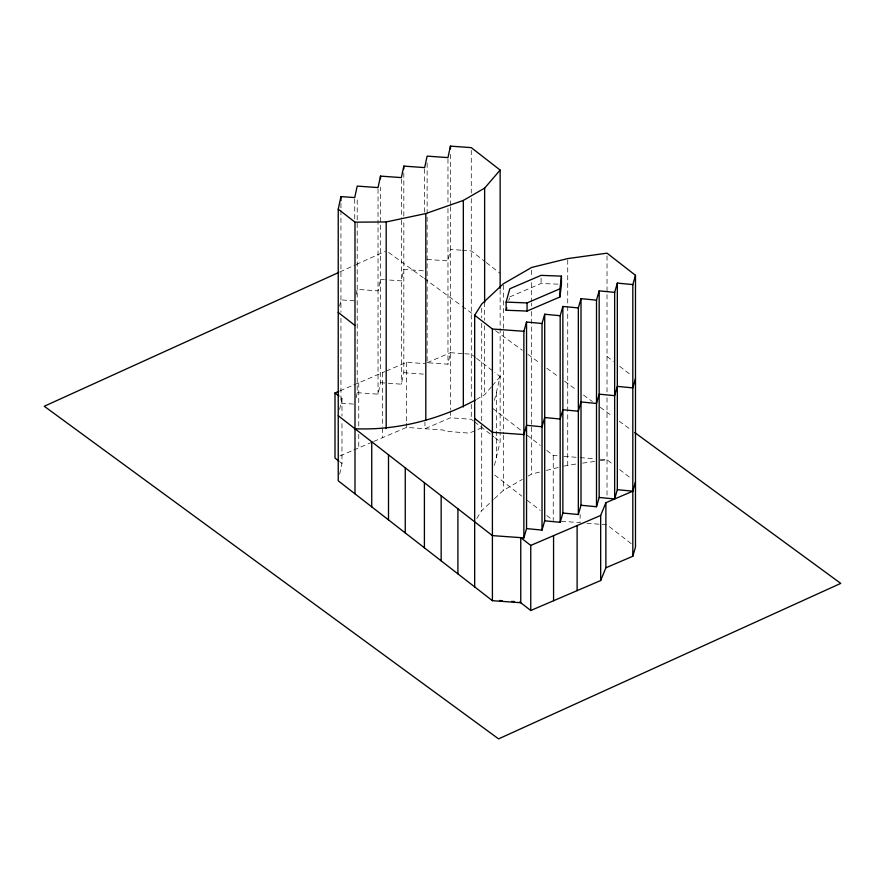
<?xml version="1.0" encoding="UTF-8"?>
<svg xmlns="http://www.w3.org/2000/svg" width="885" height="885" viewBox="0 0 885 885"><rect width="100%" height="100%" fill="white"/><g stroke="black" fill="none" stroke-linecap="round" stroke-linejoin="round"><path stroke-width="0.66" stroke-dasharray="4.42 3.32" d="M339.597 306.155L340.946 299.882L354.73 300.878M356.113 294.495L357.208 289.384L378.039 290.877L380.517 279.394L384.422 279.671M339.597 409.456L341.975 398.416L339.984 396.856M339.674 474.15L341.975 463.486L341.975 421.459M356.113 397.785L357.208 392.674L357.208 197.112M357.208 392.674L378.039 394.179L380.517 382.685L380.517 187.122M388.338 383.249L401.347 384.178L403.826 372.696L403.826 219.823M427.134 163.006L427.134 362.706L447.965 364.2L450.443 352.717L463.463 353.646M494.449 400.374L500.136 376.645L494.792 372.497M494.449 465.455L500.136 441.726L500.136 432.234M508.798 300.535L509.472 298.112M476.783 518.455L481.717 510.634L493.52 499.582M476.351 399.489L484.637 394.71L491.529 386.679M492.392 385.683L500.136 376.645M494.505 498.664L503.355 490.378L522.238 479.471M528.135 476.064L531.686 474.028L539.695 472.059M339.873 271.938L354.974 265.08M356.224 264.504L385.163 251.362M509.804 296.906L541.089 283.488L561.444 284.284M339.995 390.838L352.495 385.484M353.757 384.942L385.041 371.534M386.302 370.992L406.536 362.319L424.955 363.635M427.134 362.706L450.443 352.717M339.995 455.919L352.495 450.553M353.757 450.022L372.508 441.98M373.758 441.449L406.536 427.4L443.363 430.044L444.845 431.194L469.304 433.141L482.059 427.676M473.431 420.961L471.274 419.291L450.443 417.786L424.955 428.716L424.955 421.935M546.366 470.411L558.38 467.468M563.723 466.152L575.858 464.05M582.629 463.12L594.831 461.439M600.251 460.698L607.022 459.769L613.349 464.68M460.864 250.167L450.443 249.415L447.965 260.909L427.134 259.416M462.158 250.256L471.274 250.92L485.168 261.717M423.362 270.81L403.826 269.405L401.347 280.888L385.727 279.771M464.769 353.746L471.274 354.21L475.555 357.529M403.826 372.696L423.362 374.101M380.517 382.685L387.033 383.15M353.358 404.069L340.946 403.173L340.946 317.781M546.742 450.421L553.247 455.476L558.623 455.897M563.999 456.328L576.102 457.291M580.129 457.622L594.919 458.795M600.307 459.226L607.022 459.769M561.311 521.199L580.129 522.692L580.129 514.561M586.855 523.234L607.022 524.838L631.27 543.7M388.648 252.413L423.163 277.691M424.28 278.51L461.03 305.402M462.136 306.221L473.276 314.374M495.545 330.68L522.272 350.239M527.836 354.321L540.093 363.292M546.775 368.182L559.021 377.143M564.586 381.225L576.832 390.185M583.514 395.086L592.43 401.602M600.218 407.31L612.475 416.282M619.157 421.172L631.403 430.132M486.241 262.557L500.136 273.354M607.022 356.467L613.349 361.39M619.677 366.313L631.27 375.328M476.617 358.37L493.719 371.667M619.677 469.603L631.27 478.619M492.558 408.284L521.818 431.039M527.239 435.243L540.237 445.354M474.515 421.802L493.753 436.77M494.815 437.599L500.136 441.726M494.726 475.046L521.818 496.109M527.239 500.324L540.237 510.435M546.742 515.49L552.163 519.705M339.984 461.937L341.975 463.486M607.022 255.931L607.022 392.276M607.022 397.785L607.022 496.374M567.728 259.958L567.728 465.167M553.247 455.476L553.247 520.546M541.089 278.067L541.089 283.488M531.686 270.19L531.686 277.082M531.686 282.592L531.686 301.873M531.686 303.245L531.686 306M531.686 311.509L531.686 425.818M531.686 427.201L531.686 474.028M503.355 285.169L503.355 433.904M503.355 435.287L503.355 490.378M500.136 289.882L500.136 327.074M500.136 328.446L500.136 430.884M496.352 392.464L496.352 457.545M484.637 302.438L484.637 320.337M484.637 325.846L484.637 394.71M481.717 308.179L481.717 317.826M481.717 323.335L481.717 423.871M481.717 425.242L481.717 510.634M471.274 150.373L471.274 193.074M471.274 198.583L471.274 398.947M471.274 404.379L471.274 419.291M450.443 154.388L450.443 205.342M450.443 206.725L450.443 409.655M450.443 411.005L450.443 417.786M447.965 158.99L447.965 203.063M447.965 208.572L447.965 364.2M424.656 168.98L424.656 213.053M406.536 362.319L406.536 421.968M406.536 423.329L406.536 427.4M403.826 172.995L403.826 218.44M401.347 178.98L401.347 218.916M401.347 220.288L401.347 384.178M382.508 372.618L382.508 426.847M382.508 428.207L382.508 437.699M378.039 188.97L378.039 394.179M358.757 382.796L358.757 427.543M358.757 434.325L358.757 447.876M354.73 198.959L354.73 219.613M341.975 398.416L341.975 416.038M340.946 203.473L340.946 208.982M340.946 210.364L340.946 312.272"/><path stroke-width="1.33" d="M559.951 296.962L559.951 288.82L561.444 276.142L541.089 275.357L509.804 288.764L506.109 302.106L506.109 310.237L527.062 311.055L559.951 296.962L561.444 284.284L561.444 276.142M635.485 481.905L632.819 491.175L605.882 502.713L605.882 567.794L600.672 580.538L530.757 610.506L530.757 545.426L520.756 537.649L520.756 602.729L492.403 600.683L338.236 480.809L338.236 209.148L340.946 196.592L354.73 197.576L357.208 186.093L378.039 187.587L380.517 176.104L401.347 177.597L403.826 166.103L424.656 167.608L427.134 156.114L447.965 157.618L450.443 146.125L471.274 147.629L500.136 170.064L500.136 288.51M506.109 310.237L506.784 307.814M338.236 415.729L492.403 535.613L523.876 537.87L523.876 331.289L526.542 322.018L542.029 323.501L544.706 314.23L560.183 315.724L562.86 306.442L578.347 307.936L581.014 298.665L596.501 300.148L599.178 290.877L614.655 292.371L617.332 283.1L632.819 284.583L635.485 275.312L607.022 253.176L567.728 258.586L531.686 267.436L503.355 283.786L481.717 304.053L474.67 315.226L474.67 586.888M523.876 537.87L526.542 528.599L526.542 322.018M526.542 528.599L542.029 530.093L544.706 520.811L544.706 314.23M544.706 520.811L560.183 522.305L562.86 513.034L562.86 306.442M562.86 513.034L578.347 514.517L581.014 505.247L581.014 298.665M581.014 505.247L596.501 506.74L599.178 497.47L599.178 290.877M635.485 378.603L632.819 387.873L617.332 386.391L614.655 395.661L599.178 394.168L596.501 403.449L581.014 401.956L578.347 411.226L562.86 409.744L560.183 419.014L544.706 417.521L542.029 426.791L526.542 425.309L523.876 434.579L492.403 432.311L474.67 418.516M599.178 497.47L614.655 498.952L617.332 489.682L617.332 283.1M605.882 567.794L632.819 556.245L635.485 546.974L635.485 275.312M600.672 580.538L600.672 515.457L605.882 502.713M338.236 209.148L354.996 222.168L386.181 221.958L425.818 213.55L463.331 200.43L484.637 188.118L500.136 170.064M354.996 428.76C396.48 430.519 438.739 419.778 475.168 400.175M338.612 272.514L44.25 406.259L498.587 738.875L840.75 583.392L634.744 432.577M506.109 302.106L527.062 302.924L559.951 288.82M338.988 461.162L334.995 458.065L334.995 392.984L338.745 391.38M530.757 545.426L600.672 515.457M474.67 315.226L492.403 329.021L523.876 331.289M499.516 600.506L502.215 600.694M511.663 601.38L514.362 601.568M617.332 489.682L632.819 491.175M338.236 312.438L354.996 325.47M334.995 392.984L338.988 396.082M519.76 601.955L530.757 610.506M632.819 284.583L632.819 556.245M614.655 292.371L614.655 498.952M596.501 300.148L596.501 506.74M578.347 307.936L578.347 514.517M577.12 525.557L577.12 590.638M560.183 315.724L560.183 522.305M553.567 535.646L553.567 600.727M542.029 323.501L542.029 530.093M527.062 302.924L527.062 311.055M492.403 329.021L492.403 600.683M484.637 188.118L484.637 302.438M463.331 200.43L463.331 407.012M457.91 508.786L457.91 573.867M450.443 146.125L450.443 148.879M441.161 495.755L441.161 560.836M425.818 213.55L425.818 420.132M424.402 482.734L424.402 547.804M405.253 467.844L405.253 532.925M403.826 166.103L403.826 168.858M388.504 454.813L388.504 519.893M386.181 221.958L386.181 428.539M380.517 176.104L380.517 178.858M371.744 441.781L371.744 506.862M354.996 222.168L354.996 493.841M340.946 196.592L340.946 200.718"/></g></svg>
